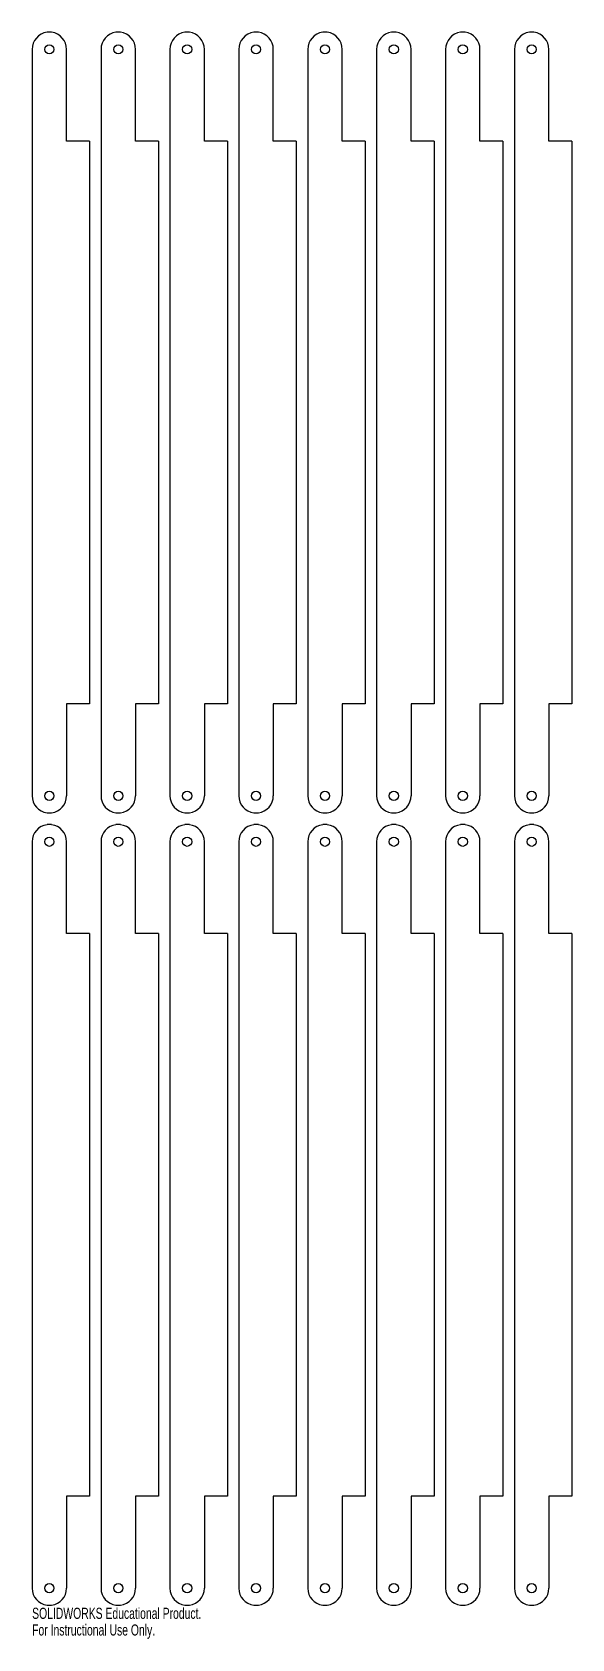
# Model space of a CAD drawing. Header units: millimetres. Extents: x -8 to 228, y -692 to 8.
import ezdxf

# ---------------------------------------------------------------- set-up
doc = ezdxf.new("R2010")
doc.units = ezdxf.units.MM
doc.styles.add('SLDTEXTSTYLE0', font='TXT', dxfattribs={"width": 0.7})

msp = doc.modelspace()

# ---------------------------------------------------------------- linework, layer by layer
at = {"color": 7, "linetype": 'Continuous', "lineweight": 25}
for p, q in [((1, 7.5), (-1, 7.5)), ((-1, 7.5), (-1, 7.43)), ((1, 7.43), (1, 7.5)), ((31, 7.5), (29, 7.5)), ((29, 7.5), (29, 7.43)), ((31, 7.43), (31, 7.5)), ((61, 7.5), (59, 7.5)), ((59, 7.5), (59, 7.43)), ((61, 7.43), (61, 7.5)), ((91, 7.5), (89, 7.5)), ((89, 7.5), (89, 7.43)), ((91, 7.43), (91, 7.5)), ((121, 7.5), (119, 7.5)), ((119, 7.5), (119, 7.43)), ((121, 7.43), (121, 7.5)), ((151, 7.5), (149, 7.5)), ((149, 7.5), (149, 7.43)), ((151, 7.43), (151, 7.5)), ((181, 7.5), (179, 7.5)), ((179, 7.5), (179, 7.43)), ((181, 7.43), (181, 7.5)), ((211, 7.5), (209, 7.5)), ((209, 7.5), (209, 7.43)), ((211, 7.43), (211, 7.5)), ((-7.5, 0), (-7.5, -325)), ((7.5, -40), (7.5, 0)), ((22.5, 0), (22.5, -325)), ((37.5, -40), (37.5, 0)), ((52.5, 0), (52.5, -325)), ((67.5, -40), (67.5, 0)), ((82.5, 0), (82.5, -325)), ((97.5, -40), (97.5, 0)), ((112.5, 0), (112.5, -325)), ((127.5, -40), (127.5, 0)), ((142.5, 0), (142.5, -325)), ((157.5, -40), (157.5, 0)), ((172.5, 0), (172.5, -325)), ((187.5, -40), (187.5, 0)), ((202.5, 0), (202.5, -325)), ((217.5, -40), (217.5, 0)), ((17.5, -40), (7.5, -40)), ((17.5, -40), (17.5, -285)), ((47.5, -40), (37.5, -40)), ((47.5, -40), (47.5, -285)), ((77.5, -40), (67.5, -40)), ((77.5, -40), (77.5, -285)), ((107.5, -40), (97.5, -40)), ((107.5, -40), (107.5, -285)), ((137.5, -40), (127.5, -40)), ((137.5, -40), (137.5, -285)), ((167.5, -40), (157.5, -40)), ((167.5, -40), (167.5, -285)), ((197.5, -40), (187.5, -40)), ((197.5, -40), (197.5, -285)), ((227.5, -40), (217.5, -40)), ((227.5, -40), (227.5, -285)), ((7.5, -285), (7.5, -325)), ((17.5, -285), (7.5, -285)), ((37.5, -285), (37.5, -325)), ((47.5, -285), (37.5, -285)), ((67.5, -285), (67.5, -325)), ((77.5, -285), (67.5, -285)), ((97.5, -285), (97.5, -325)), ((107.5, -285), (97.5, -285)), ((127.5, -285), (127.5, -325)), ((137.5, -285), (127.5, -285)), ((157.5, -285), (157.5, -325)), ((167.5, -285), (157.5, -285)), ((187.5, -285), (187.5, -325)), ((197.5, -285), (187.5, -285)), ((217.5, -285), (217.5, -325)), ((227.5, -285), (217.5, -285)), ((-1, -332.5), (-1, -332.43)), ((1, -332.5), (-1, -332.5)), ((1, -332.43), (1, -332.5)), ((29, -332.5), (29, -332.43)), ((31, -332.5), (29, -332.5)), ((31, -332.43), (31, -332.5)), ((59, -332.5), (59, -332.43)), ((61, -332.5), (59, -332.5)), ((61, -332.43), (61, -332.5)), ((89, -332.5), (89, -332.43)), ((91, -332.5), (89, -332.5)), ((91, -332.43), (91, -332.5)), ((119, -332.5), (119, -332.43)), ((121, -332.5), (119, -332.5)), ((121, -332.43), (121, -332.5)), ((149, -332.5), (149, -332.43)), ((151, -332.5), (149, -332.5)), ((151, -332.43), (151, -332.5)), ((179, -332.5), (179, -332.43)), ((181, -332.5), (179, -332.5)), ((181, -332.43), (181, -332.5)), ((209, -332.5), (209, -332.43)), ((211, -332.5), (209, -332.5)), ((211, -332.43), (211, -332.5)), ((1, -337.5), (-1, -337.5)), ((-1, -337.5), (-1, -337.57)), ((1, -337.57), (1, -337.5)), ((31, -337.5), (29, -337.5)), ((29, -337.5), (29, -337.57)), ((31, -337.57), (31, -337.5)), ((61, -337.5), (59, -337.5)), ((59, -337.5), (59, -337.57)), ((61, -337.57), (61, -337.5)), ((91, -337.5), (89, -337.5)), ((89, -337.5), (89, -337.57)), ((91, -337.57), (91, -337.5)), ((121, -337.5), (119, -337.5)), ((119, -337.5), (119, -337.57)), ((121, -337.57), (121, -337.5)), ((151, -337.5), (149, -337.5)), ((149, -337.5), (149, -337.57)), ((151, -337.57), (151, -337.5)), ((181, -337.5), (179, -337.5)), ((179, -337.5), (179, -337.57)), ((181, -337.57), (181, -337.5)), ((211, -337.5), (209, -337.5)), ((209, -337.5), (209, -337.57)), ((211, -337.57), (211, -337.5)), ((-7.5, -345), (-7.5, -670)), ((7.5, -385), (7.5, -345)), ((22.5, -345), (22.5, -670)), ((37.5, -385), (37.5, -345)), ((52.5, -345), (52.5, -670)), ((67.5, -385), (67.5, -345)), ((82.5, -345), (82.5, -670)), ((97.5, -385), (97.5, -345)), ((112.5, -345), (112.5, -670)), ((127.5, -385), (127.5, -345)), ((142.5, -345), (142.5, -670)), ((157.5, -385), (157.5, -345)), ((172.5, -345), (172.5, -670)), ((187.5, -385), (187.5, -345)), ((202.5, -345), (202.5, -670)), ((217.5, -385), (217.5, -345)), ((17.5, -385), (7.5, -385)), ((17.5, -385), (17.5, -630)), ((47.5, -385), (37.5, -385)), ((47.5, -385), (47.5, -630)), ((77.5, -385), (67.5, -385)), ((77.5, -385), (77.5, -630)), ((107.5, -385), (97.5, -385)), ((107.5, -385), (107.5, -630)), ((137.5, -385), (127.5, -385)), ((137.5, -385), (137.5, -630)), ((167.5, -385), (157.5, -385)), ((167.5, -385), (167.5, -630)), ((197.5, -385), (187.5, -385)), ((197.5, -385), (197.5, -630)), ((227.5, -385), (217.5, -385)), ((227.5, -385), (227.5, -630)), ((7.5, -630), (7.5, -670)), ((17.5, -630), (7.5, -630)), ((37.5, -630), (37.5, -670)), ((47.5, -630), (37.5, -630)), ((67.5, -630), (67.5, -670)), ((77.5, -630), (67.5, -630)), ((97.5, -630), (97.5, -670)), ((107.5, -630), (97.5, -630)), ((127.5, -630), (127.5, -670)), ((137.5, -630), (127.5, -630)), ((157.5, -630), (157.5, -670)), ((167.5, -630), (157.5, -630)), ((187.5, -630), (187.5, -670)), ((197.5, -630), (187.5, -630)), ((227.5, -630), (217.5, -630)), ((217.5, -630), (217.5, -670)), ((-1, -677.5), (-1, -677.43)), ((1, -677.5), (-1, -677.5)), ((1, -677.43), (1, -677.5)), ((29, -677.5), (29, -677.43)), ((31, -677.5), (29, -677.5)), ((31, -677.43), (31, -677.5)), ((59, -677.5), (59, -677.43)), ((61, -677.5), (59, -677.5)), ((61, -677.43), (61, -677.5)), ((89, -677.5), (89, -677.43)), ((91, -677.5), (89, -677.5)), ((91, -677.43), (91, -677.5)), ((119, -677.5), (119, -677.43)), ((121, -677.5), (119, -677.5)), ((121, -677.43), (121, -677.5)), ((149, -677.5), (149, -677.43)), ((151, -677.5), (149, -677.5)), ((151, -677.43), (151, -677.5)), ((179, -677.5), (179, -677.43)), ((181, -677.5), (179, -677.5)), ((181, -677.43), (181, -677.5)), ((209, -677.5), (209, -677.43)), ((211, -677.5), (209, -677.5)), ((211, -677.43), (211, -677.5))]:
    msp.add_line(p, q, dxfattribs=at)
for centre in [(0, 0), (30, 0), (60, 0), (90, 0), (120, 0), (150, 0), (180, 0), (210, 0), (0, -325), (30, -325), (60, -325), (90, -325), (120, -325), (150, -325), (180, -325), (210, -325), (0, -345), (30, -345), (60, -345), (90, -345), (120, -345), (150, -345), (180, -345), (210, -345), (0, -670), (30, -670), (60, -670), (90, -670), (120, -670), (150, -670), (180, -670), (210, -670)]:
    msp.add_circle(centre, 2, dxfattribs=at)
for centre, start, end in [((0, 0), 97.66226, 180), ((0, 0), 0, 82.33774), ((30, 0), 97.66226, 180), ((30, 0), 0, 82.33774), ((60, 0), 97.66226, 180), ((60, 0), 0, 82.33774), ((90, 0), 97.66226, 180), ((90, 0), 0, 82.33774), ((120, 0), 97.66226, 180), ((120, 0), 0, 82.33774), ((150, 0), 97.66226, 180), ((150, 0), 0, 82.33774), ((180, 0), 97.66226, 180), ((180, 0), 0, 82.33774), ((210, 0), 97.66226, 180), ((210, 0), 0, 82.33774), ((0, -325), 180, 262.33774), ((0, -325), 277.66226, 0), ((30, -325), 180, 262.33774), ((30, -325), 277.66226, 0), ((60, -325), 180, 262.33774), ((60, -325), 277.66226, 0), ((90, -325), 180, 262.33774), ((90, -325), 277.66226, 0), ((120, -325), 180, 262.33774), ((120, -325), 277.66226, 0), ((150, -325), 180, 262.33774), ((150, -325), 277.66226, 0), ((180, -325), 180, 262.33774), ((180, -325), 277.66226, 0), ((210, -325), 180, 262.33774), ((210, -325), 277.66226, 0), ((0, -345), 97.66226, 180), ((0, -345), 0, 82.33774), ((30, -345), 97.66226, 180), ((30, -345), 0, 82.33774), ((60, -345), 97.66226, 180), ((60, -345), 0, 82.33774), ((90, -345), 97.66226, 180), ((90, -345), 0, 82.33774), ((120, -345), 97.66226, 180), ((120, -345), 0, 82.33774), ((150, -345), 97.66226, 180), ((150, -345), 0, 82.33774), ((180, -345), 97.66226, 180), ((180, -345), 0, 82.33774), ((210, -345), 97.66226, 180), ((210, -345), 0, 82.33774), ((0, -670), 180, 262.33774), ((0, -670), 277.66226, 0), ((30, -670), 180, 262.33774), ((30, -670), 277.66226, 0), ((60, -670), 180, 262.33774), ((60, -670), 277.66226, 0), ((90, -670), 180, 262.33774), ((90, -670), 277.66226, 0), ((120, -670), 180, 262.33774), ((120, -670), 277.66226, 0), ((150, -670), 180, 262.33774), ((150, -670), 277.66226, 0), ((180, -670), 180, 262.33774), ((180, -670), 277.66226, 0), ((210, -670), 180, 262.33774), ((210, -670), 277.66226, 0)]:
    msp.add_arc(centre, 7.5, start, end, dxfattribs=at)

# ---------------------------------------------------------------- texts
at = {"color": 7, "linetype": 'Continuous', "char_height": 4.8336, "attachment_point": 1, "style": 'SLDTEXTSTYLE0'}
for s, insert in [('SOLIDWORKS Educational Product.', (-7.5, -678.52)), ('For Instructional Use Only.', (-7.5, -685.77))]:
    msp.add_mtext(s, dxfattribs=dict(at, insert=insert))

doc.saveas('drawing.dxf')
